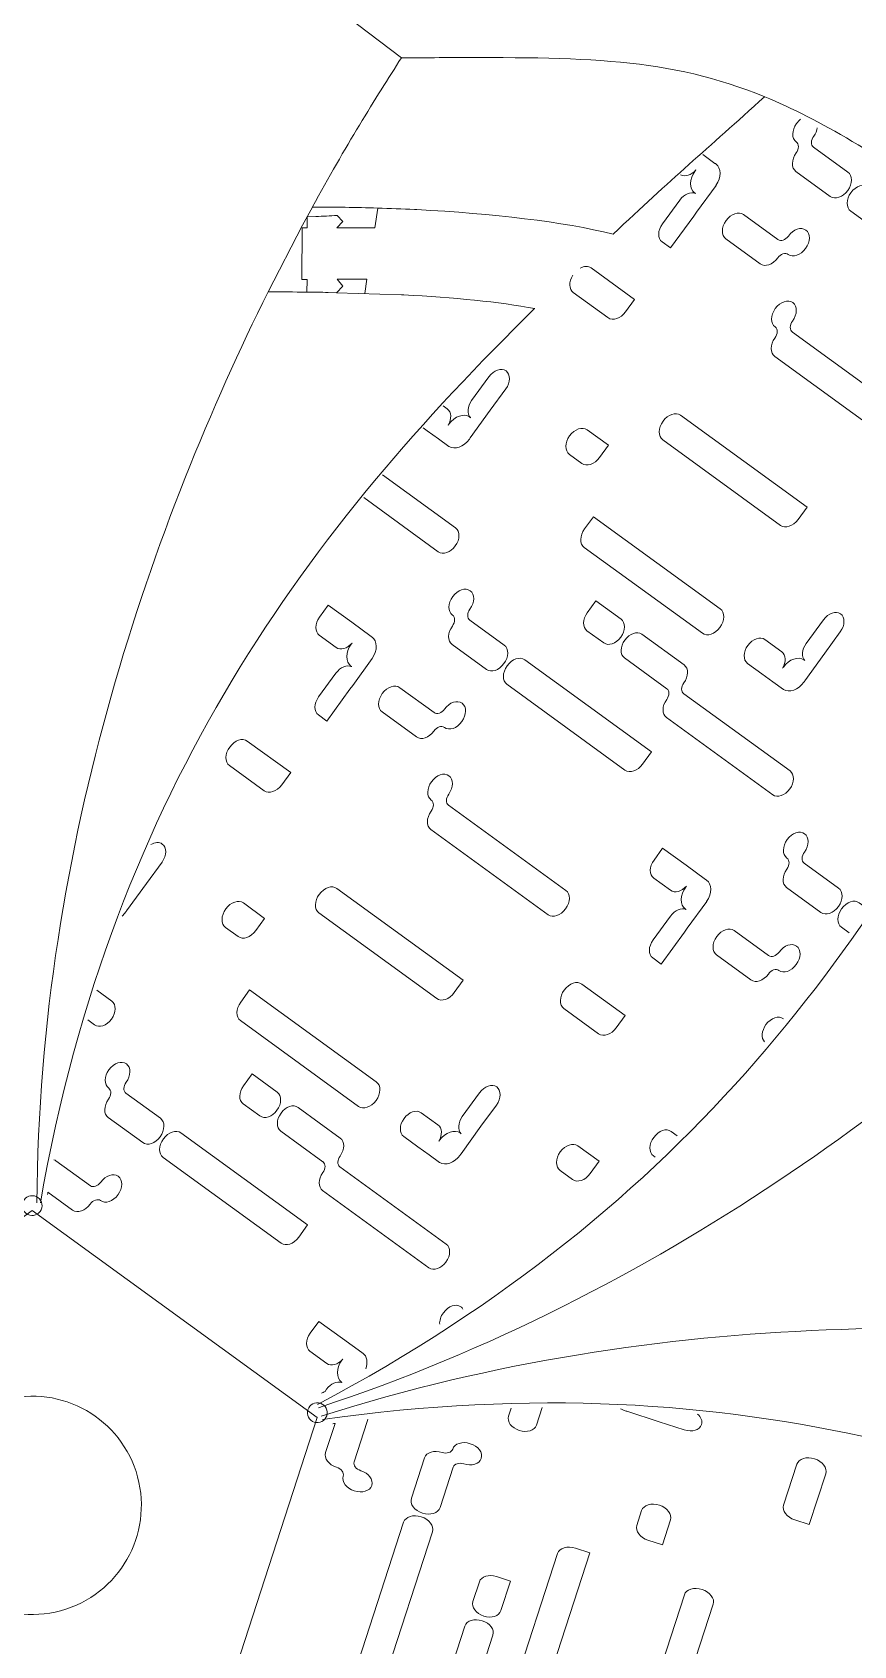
# Model space of a CAD drawing. Header units: inches. Extents: x -134 to 2453, y -1216 to 100.
# Drawn here: x 961.6 to 1085.7, y -291.8 to -48 of the extents above; entities that cross this region are included whole.
import ezdxf

# ---------------------------------------------------------------- set-up
doc = ezdxf.new("R2010")
doc.units = ezdxf.units.IN
doc.header["$MEASUREMENT"] = 0
for name, color, linetype in [('creasing lines', 7, 'Continuous'), ('red cutouts', 7, 'Continuous'), ('your design', 7, 'Continuous')]:
    doc.layers.add(name, color=color, linetype=linetype)

# ---------------------------------------------------------------- blocks, each defined once
blk = doc.blocks.new('block 4')
at = {"layer": 'your design', "color": 3, "lineweight": 5}
for points, knots in [([(1038.65, -255.83), (1038.65, -255.83), (1037.78, -258.49), (1037.78, -258.49), (1037.51, -259.32), (1036.36, -259.67), (1035.19, -259.29), (1034.01, -258.91), (1033.29, -257.94), (1033.56, -257.11), (1033.56, -257.11), (1033.95, -255.93), (1033.95, -255.93)], [0, 0, 0, 0, 1, 1, 1, 2, 2, 2, 3, 3, 3, 4, 4, 4, 4]), ([(1062.13, -256.81), (1062.65, -257.26), (1062.9, -257.86), (1062.72, -258.41), (1062.45, -259.24), (1061.3, -259.6), (1060.12, -259.21), (1060.12, -259.21), (1056.32, -257.98), (1056.32, -257.98), (1056.32, -257.98), (1056.32, -257.98), (1056.32, -257.98), (1056.32, -257.98), (1051.44, -256.39), (1051.44, -256.39), (1051.36, -256.37), (1051.29, -256.35), (1051.21, -256.33), (1050.95, -256.24), (1050.71, -256.13), (1050.49, -256.01)], [0, 0, 0, 0, 1, 1, 1, 2, 2, 2, 3, 3, 3, 4, 4, 4, 5, 5, 5, 6, 6, 6, 7, 7, 7, 7]), ([(1012.28, -257.6), (1012.28, -257.71), (1012.26, -257.82), (1012.22, -257.92), (1012.22, -257.92), (1010.24, -264.04), (1010.24, -264.04), (1010.07, -264.54), (1010.51, -265.14), (1011.24, -265.37), (1012.44, -265.76), (1013.18, -266.75), (1012.9, -267.6), (1012.62, -268.45), (1011.44, -268.82), (1010.24, -268.43), (1009.04, -268.04), (1008.3, -267.05), (1008.58, -266.2), (1008.74, -265.69), (1008.3, -265.09), (1007.58, -264.86), (1006.38, -264.47), (1005.64, -263.48), (1005.91, -262.63), (1005.91, -262.63), (1007.34, -258.24), (1007.34, -258.24), (1007.23, -258.26), (1007.11, -258.27), (1007, -258.29)], [0, 0, 0, 0, 1, 1, 1, 2, 2, 2, 3, 3, 3, 4, 4, 4, 5, 5, 5, 6, 6, 6, 7, 7, 7, 8, 8, 8, 9, 9, 9, 10, 10, 10, 10]), ([(1018.88, -269.55), (1018.88, -269.55), (1020.87, -263.44), (1020.87, -263.44), (1021.15, -262.59), (1022.33, -262.22), (1023.53, -262.61), (1024.25, -262.85), (1024.96, -262.62), (1025.12, -262.12), (1025.4, -261.27), (1026.58, -260.9), (1027.78, -261.29), (1028.98, -261.68), (1029.72, -262.67), (1029.44, -263.52), (1029.17, -264.37), (1027.99, -264.74), (1026.79, -264.35), (1026.06, -264.11), (1025.36, -264.33), (1025.19, -264.84), (1025.19, -264.84), (1023.21, -270.95), (1023.21, -270.95), (1022.93, -271.8), (1021.75, -272.17), (1020.55, -271.78), (1019.35, -271.39), (1018.61, -270.4), (1018.88, -269.55)], [0, 0, 0, 0, 1, 1, 1, 2, 2, 2, 3, 3, 3, 4, 4, 4, 5, 5, 5, 6, 6, 6, 7, 7, 7, 8, 8, 8, 9, 9, 9, 10, 10, 10, 10]), ([(1075.13, -270.57), (1075.13, -270.57), (1077.13, -264.41), (1077.13, -264.41), (1077.41, -263.56), (1078.6, -263.19), (1079.81, -263.58), (1081.02, -263.97), (1081.77, -264.97), (1081.49, -265.83), (1081.49, -265.83), (1078.99, -273.52), (1078.99, -273.52), (1078.99, -273.52), (1076.81, -272.82), (1076.81, -272.82), (1075.6, -272.42), (1074.85, -271.42), (1075.13, -270.57)], [0, 0, 0, 0, 1, 1, 1, 2, 2, 2, 3, 3, 3, 4, 4, 4, 5, 5, 5, 6, 6, 6, 6]), ([(1058.04, -272.82), (1058.04, -272.82), (1056.81, -276.59), (1056.81, -276.59), (1056.81, -276.59), (1054.63, -275.88), (1054.63, -275.88), (1053.42, -275.49), (1052.68, -274.49), (1052.96, -273.64), (1052.96, -273.64), (1053.68, -271.41), (1053.68, -271.41), (1053.96, -270.55), (1055.15, -270.18), (1056.36, -270.58), (1057.57, -270.97), (1058.31, -271.97), (1058.04, -272.82)], [0, 0, 0, 0, 1, 1, 1, 2, 2, 2, 3, 3, 3, 4, 4, 4, 5, 5, 5, 6, 6, 6, 6]), ([(1010.89, -294.14), (1010.89, -294.14), (1017.71, -273.17), (1017.71, -273.17), (1017.98, -272.32), (1019.17, -271.95), (1020.38, -272.34), (1021.59, -272.73), (1022.34, -273.73), (1022.06, -274.59), (1022.06, -274.59), (1014.75, -297.1), (1014.75, -297.1), (1014.75, -297.1), (1012.57, -296.39), (1012.57, -296.39), (1011.36, -296), (1010.61, -295), (1010.89, -294.14)], [0, 0, 0, 0, 1, 1, 1, 2, 2, 2, 3, 3, 3, 4, 4, 4, 5, 5, 5, 6, 6, 6, 6]), ([(1040.98, -277.9), (1041.26, -277.05), (1042.45, -276.68), (1043.66, -277.07), (1043.66, -277.07), (1045.84, -277.78), (1045.84, -277.78), (1045.84, -277.78), (1038.52, -300.29), (1038.52, -300.29), (1038.24, -301.14), (1037.06, -301.51), (1035.84, -301.12), (1034.63, -300.73), (1033.89, -299.73), (1034.17, -298.87), (1034.17, -298.87), (1040.98, -277.9), (1040.98, -277.9)], [0, 0, 0, 0, 1, 1, 1, 2, 2, 2, 3, 3, 3, 4, 4, 4, 5, 5, 5, 6, 6, 6, 6]), ([(1029.81, -287.34), (1028.64, -286.95), (1027.92, -285.99), (1028.19, -285.16), (1028.19, -285.16), (1029.16, -282.18), (1029.16, -282.18), (1029.42, -281.35), (1030.58, -280.99), (1031.75, -281.37), (1031.75, -281.37), (1033.86, -282.06), (1033.86, -282.06), (1033.86, -282.06), (1032.4, -286.53), (1032.4, -286.53), (1032.13, -287.36), (1030.98, -287.72), (1029.81, -287.34)], [0, 0, 0, 0, 1, 1, 1, 2, 2, 2, 3, 3, 3, 4, 4, 4, 5, 5, 5, 6, 6, 6, 6]), ([(1062.81, -283.32), (1064.02, -283.71), (1064.76, -284.71), (1064.49, -285.57), (1064.49, -285.57), (1057.19, -308.03), (1057.19, -308.03), (1057.19, -308.03), (1055.01, -307.32), (1055.01, -307.32), (1053.8, -306.93), (1053.05, -305.93), (1053.33, -305.07), (1053.33, -305.07), (1060.13, -284.15), (1060.13, -284.15), (1060.41, -283.3), (1061.6, -282.93), (1062.81, -283.32)], [0, 0, 0, 0, 1, 1, 1, 2, 2, 2, 3, 3, 3, 4, 4, 4, 5, 5, 5, 6, 6, 6, 6]), ([(1014.25, -316.53), (1014.25, -316.53), (1020.39, -297.65), (1020.39, -297.65), (1020.66, -296.82), (1021.81, -296.46), (1022.98, -296.84), (1023.69, -297.07), (1024.38, -296.86), (1024.54, -296.36), (1024.54, -296.36), (1024.55, -296.36), (1024.55, -296.36), (1024.55, -296.36), (1024.55, -296.35), (1024.55, -296.35), (1024.55, -296.35), (1026.98, -288.85), (1026.98, -288.85), (1027.25, -288.02), (1028.4, -287.67), (1029.58, -288.05), (1030.75, -288.43), (1031.47, -289.39), (1031.2, -290.22), (1031.2, -290.22), (1031.2, -290.23), (1031.2, -290.23), (1031.2, -290.23), (1031.2, -290.22), (1031.2, -290.22), (1031.2, -290.22), (1028.76, -297.73), (1028.76, -297.73), (1028.49, -298.56), (1027.34, -298.92), (1026.17, -298.54), (1025.47, -298.31), (1024.77, -298.52), (1024.61, -299.02), (1024.61, -299.02), (1018.48, -317.91), (1018.48, -317.91), (1018.21, -318.74), (1017.05, -319.09), (1015.88, -318.71), (1014.71, -318.33), (1013.98, -317.36), (1014.25, -316.53)], [0, 0, 0, 0, 1, 1, 1, 2, 2, 2, 3, 3, 3, 4, 4, 4, 5, 5, 5, 6, 6, 6, 7, 7, 7, 8, 8, 8, 9, 9, 9, 10, 10, 10, 11, 11, 11, 12, 12, 12, 13, 13, 13, 14, 14, 14, 15, 15, 15, 16, 16, 16, 16])]:
    blk.add_open_spline(points, degree=3, knots=knots, dxfattribs=at)
blk = doc.blocks.new('block 5')
at = {"layer": 'your design', "color": 3, "lineweight": 5}
for points, knots in [([(1080.22, -62.42), (1080.15, -62.82), (1079.97, -63.25), (1079.69, -63.64), (1079.24, -64.25), (1079.23, -64.99), (1079.66, -65.31), (1079.66, -65.31), (1084.86, -69.08), (1084.86, -69.08), (1085.58, -69.61), (1085.57, -70.84), (1084.83, -71.87), (1084.08, -72.89), (1082.91, -73.29), (1082.19, -72.76), (1082.19, -72.76), (1076.99, -68.98), (1076.99, -68.98), (1076.27, -68.46), (1076.29, -67.22), (1077.03, -66.2), (1077.47, -65.59), (1077.48, -64.85), (1077.05, -64.53), (1076.33, -64.01), (1076.34, -62.77), (1077.09, -61.75), (1077.27, -61.5), (1077.48, -61.29), (1077.7, -61.11)], [0, 0, 0, 0, 1, 1, 1, 2, 2, 2, 3, 3, 3, 4, 4, 4, 5, 5, 5, 6, 6, 6, 7, 7, 7, 8, 8, 8, 9, 9, 9, 10, 10, 10, 10]), ([(1062.94, -66.45), (1062.94, -66.45), (1064.75, -67.77), (1064.75, -67.77), (1064.8, -67.79), (1064.85, -67.82), (1064.9, -67.86), (1065.73, -68.46), (1065.73, -69.9), (1064.91, -71.09), (1064.91, -71.09), (1064.92, -71.11), (1064.92, -71.11), (1064.92, -71.11), (1061.97, -75.16), (1061.97, -75.16), (1061.97, -75.16), (1061.56, -75.73), (1061.56, -75.73), (1061.56, -75.73), (1058.05, -80.56), (1058.05, -80.56), (1058.05, -80.56), (1056.78, -79.63), (1056.78, -79.63), (1056.07, -79.12), (1056.09, -77.91), (1056.82, -76.91), (1056.82, -76.91), (1059.43, -73.31), (1059.43, -73.31), (1060.1, -72.4), (1061.11, -72), (1061.82, -72.33), (1061.82, -72.33), (1061.82, -72.32), (1061.82, -72.32), (1061.78, -72.3), (1061.74, -72.28), (1061.7, -72.25), (1060.84, -71.63), (1060.86, -70.14), (1061.75, -68.92), (1061.78, -68.87), (1061.83, -68.82), (1061.87, -68.77), (1061.87, -68.77), (1061.87, -68.77), (1061.87, -68.77), (1061.18, -69.56), (1060.23, -69.85), (1059.57, -69.48)], [0, 0, 0, 0, 1, 1, 1, 2, 2, 2, 3, 3, 3, 4, 4, 4, 5, 5, 5, 6, 6, 6, 7, 7, 7, 8, 8, 8, 9, 9, 9, 10, 10, 10, 11, 11, 11, 12, 12, 12, 13, 13, 13, 14, 14, 14, 15, 15, 15, 16, 16, 16, 17, 17, 17, 17]), ([(1087.97, -71.3), (1087.97, -71.3), (1107.11, -85.21), (1107.11, -85.21), (1107.11, -85.21), (1105.77, -87.06), (1105.77, -87.06), (1105.02, -88.09), (1103.84, -88.49), (1103.11, -87.96), (1103.11, -87.96), (1085.28, -75), (1085.28, -75), (1084.55, -74.47), (1084.56, -73.23), (1085.31, -72.2), (1086.06, -71.17), (1087.24, -70.77), (1087.97, -71.3)], [0, 0, 0, 0, 1, 1, 1, 2, 2, 2, 3, 3, 3, 4, 4, 4, 5, 5, 5, 6, 6, 6, 6]), ([(1069.08, -75.51), (1069.08, -75.51), (1074.28, -79.28), (1074.28, -79.28), (1074.71, -79.6), (1075.41, -79.36), (1075.86, -78.75), (1076.6, -77.72), (1077.77, -77.33), (1078.49, -77.85), (1079.21, -78.38), (1079.2, -79.61), (1078.46, -80.63), (1077.71, -81.66), (1076.54, -82.05), (1075.82, -81.53), (1075.39, -81.21), (1074.68, -81.45), (1074.24, -82.06), (1073.5, -83.09), (1072.33, -83.48), (1071.61, -82.96), (1071.61, -82.96), (1066.41, -79.18), (1066.41, -79.18), (1065.69, -78.66), (1065.7, -77.42), (1066.44, -76.4), (1067.19, -75.38), (1068.36, -74.98), (1069.08, -75.51)], [0, 0, 0, 0, 1, 1, 1, 2, 2, 2, 3, 3, 3, 4, 4, 4, 5, 5, 5, 6, 6, 6, 7, 7, 7, 8, 8, 8, 9, 9, 9, 10, 10, 10, 10]), ([(1044.4, -83.59), (1044.98, -83.28), (1045.6, -83.26), (1046.04, -83.58), (1046.04, -83.58), (1052.59, -88.34), (1052.59, -88.34), (1052.59, -88.34), (1051.25, -90.19), (1051.25, -90.19), (1050.5, -91.22), (1049.32, -91.62), (1048.59, -91.09), (1048.59, -91.09), (1043.35, -87.29), (1043.35, -87.29), (1042.67, -86.79), (1042.64, -85.66), (1043.26, -84.67)], [0, 0, 0, 0, 1, 1, 1, 2, 2, 2, 3, 3, 3, 4, 4, 4, 5, 5, 5, 6, 6, 6, 6]), ([(1094.14, -108.93), (1093.4, -109.95), (1092.23, -110.35), (1091.51, -109.82), (1091.51, -109.82), (1073.79, -96.95), (1073.79, -96.95), (1073.06, -96.43), (1073.08, -95.19), (1073.82, -94.17), (1074.27, -93.56), (1074.28, -92.81), (1073.84, -92.5), (1073.12, -91.97), (1073.14, -90.74), (1073.88, -89.72), (1074.62, -88.69), (1075.79, -88.3), (1076.52, -88.82), (1077.24, -89.35), (1077.22, -90.58), (1076.48, -91.6), (1076.03, -92.22), (1076.03, -92.96), (1076.46, -93.27), (1076.46, -93.27), (1094.18, -106.15), (1094.18, -106.15), (1094.9, -106.67), (1094.89, -107.91), (1094.14, -108.93)], [0, 0, 0, 0, 1, 1, 1, 2, 2, 2, 3, 3, 3, 4, 4, 4, 5, 5, 5, 6, 6, 6, 7, 7, 7, 8, 8, 8, 9, 9, 9, 10, 10, 10, 10]), ([(1023.67, -104.42), (1023.67, -104.42), (1024.3, -104.88), (1024.3, -104.88), (1024.95, -105.35), (1024.99, -106.4), (1024.44, -107.34), (1024.44, -107.34), (1024.44, -107.35), (1024.44, -107.35), (1024.47, -107.29), (1024.51, -107.24), (1024.55, -107.18), (1025.43, -105.97), (1026.84, -105.49), (1027.7, -106.12), (1027.74, -106.14), (1027.77, -106.17), (1027.8, -106.21), (1027.8, -106.21), (1027.81, -106.2), (1027.81, -106.2), (1027.26, -105.63), (1027.32, -104.53), (1027.99, -103.61), (1027.99, -103.61), (1030.61, -100.01), (1030.61, -100.01), (1031.33, -99.01), (1032.48, -98.62), (1033.19, -99.14), (1033.89, -99.65), (1033.88, -100.86), (1033.15, -101.86), (1033.15, -101.86), (1030.8, -105.09), (1030.8, -105.09), (1030.8, -105.09), (1030.8, -105.09), (1030.8, -105.09), (1030.8, -105.09), (1027.78, -109.25), (1027.78, -109.25), (1027.74, -109.31), (1027.7, -109.38), (1027.65, -109.44), (1026.79, -110.63), (1025.43, -111.11), (1024.57, -110.55), (1024.57, -110.55), (1024.55, -110.56), (1024.55, -110.56), (1024.55, -110.56), (1022.96, -109.41), (1022.96, -109.41), (1022.96, -109.41), (1021.28, -108.19), (1021.28, -108.19), (1021.28, -108.19), (1020.66, -107.74), (1020.66, -107.74)], [0, 0, 0, 0, 1, 1, 1, 2, 2, 2, 3, 3, 3, 4, 4, 4, 5, 5, 5, 6, 6, 6, 7, 7, 7, 8, 8, 8, 9, 9, 9, 10, 10, 10, 11, 11, 11, 12, 12, 12, 13, 13, 13, 14, 14, 14, 15, 15, 15, 16, 16, 16, 17, 17, 17, 18, 18, 18, 19, 19, 19, 20, 20, 20, 20]), ([(1078.67, -119.73), (1078.67, -119.73), (1077.32, -121.59), (1077.32, -121.59), (1076.58, -122.62), (1075.39, -123.02), (1074.67, -122.49), (1074.67, -122.49), (1056.87, -109.56), (1056.87, -109.56), (1056.14, -109.03), (1056.16, -107.78), (1056.91, -106.75), (1057.65, -105.72), (1058.83, -105.32), (1059.56, -105.85), (1059.56, -105.85), (1078.67, -119.73), (1078.67, -119.73)], [0, 0, 0, 0, 1, 1, 1, 2, 2, 2, 3, 3, 3, 4, 4, 4, 5, 5, 5, 6, 6, 6, 6]), ([(1045.45, -108.05), (1045.45, -108.05), (1048.65, -110.38), (1048.65, -110.38), (1048.65, -110.38), (1047.31, -112.23), (1047.31, -112.23), (1046.56, -113.26), (1045.38, -113.66), (1044.65, -113.13), (1044.65, -113.13), (1042.76, -111.75), (1042.76, -111.75), (1042.03, -111.22), (1042.05, -109.98), (1042.79, -108.95), (1043.54, -107.92), (1044.72, -107.52), (1045.45, -108.05)], [0, 0, 0, 0, 1, 1, 1, 2, 2, 2, 3, 3, 3, 4, 4, 4, 5, 5, 5, 6, 6, 6, 6]), ([(1014.51, -114.85), (1014.51, -114.85), (1025.56, -122.88), (1025.56, -122.88), (1026.26, -123.39), (1026.25, -124.6), (1025.52, -125.6), (1024.8, -126.6), (1023.65, -126.99), (1022.95, -126.47), (1022.95, -126.47), (1011.68, -118.29), (1011.68, -118.29)], [0, 0, 0, 0, 1, 1, 1, 2, 2, 2, 3, 3, 3, 4, 4, 4, 4]), ([(1045.01, -125.84), (1044.28, -125.31), (1044.3, -124.06), (1045.05, -123.03), (1045.05, -123.03), (1046.39, -121.18), (1046.39, -121.18), (1046.39, -121.18), (1065.54, -135.09), (1065.54, -135.09), (1066.27, -135.62), (1066.25, -136.87), (1065.5, -137.9), (1064.76, -138.93), (1063.58, -139.33), (1062.85, -138.8), (1062.85, -138.8), (1045.01, -125.84), (1045.01, -125.84)], [0, 0, 0, 0, 1, 1, 1, 2, 2, 2, 3, 3, 3, 4, 4, 4, 5, 5, 5, 6, 6, 6, 6]), ([(1027.77, -132.37), (1028.49, -132.89), (1028.47, -134.13), (1027.73, -135.15), (1027.29, -135.76), (1027.28, -136.5), (1027.71, -136.82), (1027.71, -136.82), (1032.91, -140.59), (1032.91, -140.59), (1033.63, -141.12), (1033.61, -142.36), (1032.87, -143.38), (1032.13, -144.4), (1030.96, -144.8), (1030.24, -144.27), (1030.24, -144.27), (1025.04, -140.49), (1025.04, -140.49), (1024.32, -139.97), (1024.33, -138.73), (1025.07, -137.71), (1025.52, -137.1), (1025.53, -136.36), (1025.09, -136.04), (1024.37, -135.52), (1024.39, -134.28), (1025.13, -133.26), (1025.87, -132.24), (1027.04, -131.84), (1027.77, -132.37)], [0, 0, 0, 0, 1, 1, 1, 2, 2, 2, 3, 3, 3, 4, 4, 4, 5, 5, 5, 6, 6, 6, 7, 7, 7, 8, 8, 8, 9, 9, 9, 10, 10, 10, 10]), ([(1047.96, -140.25), (1047.96, -140.25), (1045.42, -138.41), (1045.42, -138.41), (1044.72, -137.9), (1044.73, -136.69), (1045.46, -135.69), (1045.46, -135.69), (1046.76, -133.9), (1046.76, -133.9), (1046.76, -133.9), (1050.56, -136.66), (1050.56, -136.66), (1051.27, -137.17), (1051.25, -138.38), (1050.53, -139.38), (1049.81, -140.37), (1048.66, -140.76), (1047.96, -140.25)], [0, 0, 0, 0, 1, 1, 1, 2, 2, 2, 3, 3, 3, 4, 4, 4, 5, 5, 5, 6, 6, 6, 6]), ([(1005, -136.36), (1005, -136.36), (1006.31, -134.56), (1006.31, -134.56), (1006.31, -134.56), (1009.86, -137.14), (1009.86, -137.14), (1009.86, -137.14), (1012.8, -139.28), (1012.8, -139.28), (1012.85, -139.3), (1012.9, -139.33), (1012.94, -139.37), (1013.78, -139.97), (1013.78, -141.41), (1012.96, -142.6), (1012.96, -142.6), (1012.96, -142.62), (1012.96, -142.62), (1012.96, -142.62), (1010.02, -146.67), (1010.02, -146.67), (1010.02, -146.67), (1009.6, -147.24), (1009.6, -147.24), (1009.6, -147.24), (1006.1, -152.07), (1006.1, -152.07), (1006.1, -152.07), (1004.82, -151.14), (1004.82, -151.14), (1004.12, -150.63), (1004.14, -149.42), (1004.86, -148.42), (1004.86, -148.42), (1007.48, -144.82), (1007.48, -144.82), (1008.14, -143.91), (1009.15, -143.51), (1009.86, -143.84), (1009.86, -143.84), (1009.86, -143.83), (1009.86, -143.83), (1009.82, -143.81), (1009.78, -143.79), (1009.75, -143.76), (1008.89, -143.14), (1008.91, -141.65), (1009.79, -140.44), (1009.83, -140.38), (1009.87, -140.33), (1009.91, -140.28), (1009.91, -140.28), (1009.91, -140.28), (1009.91, -140.28), (1009.19, -141.11), (1008.16, -141.41), (1007.51, -140.93), (1007.51, -140.93), (1004.96, -139.08), (1004.96, -139.08), (1004.26, -138.57), (1004.27, -137.36), (1005, -136.36)], [0, 0, 0, 0, 1, 1, 1, 2, 2, 2, 3, 3, 3, 4, 4, 4, 5, 5, 5, 6, 6, 6, 7, 7, 7, 8, 8, 8, 9, 9, 9, 10, 10, 10, 11, 11, 11, 12, 12, 12, 13, 13, 13, 14, 14, 14, 15, 15, 15, 16, 16, 16, 17, 17, 17, 18, 18, 18, 19, 19, 19, 20, 20, 20, 21, 21, 21, 21]), ([(1074.85, -141.61), (1075.49, -142.08), (1075.53, -143.13), (1074.98, -144.07), (1074.98, -144.07), (1074.98, -144.07), (1074.98, -144.07), (1075.02, -144.01), (1075.05, -143.96), (1075.09, -143.91), (1075.97, -142.69), (1077.38, -142.22), (1078.24, -142.84), (1078.28, -142.87), (1078.32, -142.9), (1078.35, -142.93), (1078.35, -142.93), (1078.35, -142.93), (1078.35, -142.93), (1077.8, -142.36), (1077.87, -141.26), (1078.54, -140.34), (1078.54, -140.34), (1081.15, -136.74), (1081.15, -136.74), (1081.88, -135.74), (1083.03, -135.35), (1083.73, -135.86), (1084.44, -136.37), (1084.42, -137.58), (1083.7, -138.58), (1083.7, -138.58), (1081.35, -141.81), (1081.35, -141.81), (1081.35, -141.81), (1081.35, -141.81), (1081.35, -141.81), (1081.35, -141.81), (1078.33, -145.97), (1078.33, -145.97), (1078.29, -146.04), (1078.25, -146.1), (1078.2, -146.17), (1077.34, -147.35), (1075.97, -147.83), (1075.11, -147.27), (1075.11, -147.27), (1075.1, -147.29), (1075.1, -147.29), (1075.1, -147.29), (1073.51, -146.13), (1073.51, -146.13), (1073.51, -146.13), (1071.83, -144.91), (1071.83, -144.91), (1071.83, -144.91), (1069.69, -143.36), (1069.69, -143.36), (1068.98, -142.84), (1069, -141.63), (1069.73, -140.63), (1070.45, -139.63), (1071.6, -139.25), (1072.3, -139.76), (1072.3, -139.76), (1074.85, -141.61), (1074.85, -141.61)], [0, 0, 0, 0, 1, 1, 1, 2, 2, 2, 3, 3, 3, 4, 4, 4, 5, 5, 5, 6, 6, 6, 7, 7, 7, 8, 8, 8, 9, 9, 9, 10, 10, 10, 11, 11, 11, 12, 12, 12, 13, 13, 13, 14, 14, 14, 15, 15, 15, 16, 16, 16, 17, 17, 17, 18, 18, 18, 19, 19, 19, 20, 20, 20, 21, 21, 21, 22, 22, 22, 22]), ([(1073.49, -163.2), (1073.49, -163.2), (1057.43, -151.52), (1057.43, -151.52), (1056.72, -151.01), (1056.74, -149.8), (1057.46, -148.81), (1057.9, -148.21), (1057.91, -147.48), (1057.48, -147.18), (1057.48, -147.18), (1057.48, -147.17), (1057.48, -147.17), (1057.48, -147.17), (1057.48, -147.17), (1057.48, -147.17), (1057.48, -147.17), (1051.1, -142.53), (1051.1, -142.53), (1050.39, -142.02), (1050.41, -140.82), (1051.13, -139.82), (1051.86, -138.82), (1053, -138.44), (1053.71, -138.95), (1053.71, -138.95), (1053.71, -138.95), (1053.71, -138.95), (1053.71, -138.95), (1053.71, -138.95), (1053.71, -138.95), (1053.71, -138.95), (1060.09, -143.58), (1060.09, -143.58), (1060.8, -144.1), (1060.78, -145.3), (1060.06, -146.3), (1059.62, -146.9), (1059.61, -147.62), (1060.04, -147.93), (1060.04, -147.93), (1076.1, -159.6), (1076.1, -159.6), (1076.81, -160.12), (1076.79, -161.33), (1076.07, -162.32), (1075.34, -163.32), (1074.2, -163.71), (1073.49, -163.2)], [0, 0, 0, 0, 1, 1, 1, 2, 2, 2, 3, 3, 3, 4, 4, 4, 5, 5, 5, 6, 6, 6, 7, 7, 7, 8, 8, 8, 9, 9, 9, 10, 10, 10, 11, 11, 11, 12, 12, 12, 13, 13, 13, 14, 14, 14, 15, 15, 15, 16, 16, 16, 16]), ([(1051.16, -159.47), (1051.16, -159.47), (1033.32, -146.51), (1033.32, -146.51), (1032.59, -145.98), (1032.61, -144.74), (1033.36, -143.71), (1034.1, -142.68), (1035.28, -142.28), (1036.01, -142.81), (1036.01, -142.81), (1055.16, -156.72), (1055.16, -156.72), (1055.16, -156.72), (1053.81, -158.57), (1053.81, -158.57), (1053.07, -159.6), (1051.88, -160), (1051.16, -159.47)], [0, 0, 0, 0, 1, 1, 1, 2, 2, 2, 3, 3, 3, 4, 4, 4, 5, 5, 5, 6, 6, 6, 6]), ([(1017.12, -147.02), (1017.12, -147.02), (1022.32, -150.79), (1022.32, -150.79), (1022.75, -151.11), (1023.46, -150.87), (1023.9, -150.26), (1024.64, -149.23), (1025.81, -148.84), (1026.54, -149.36), (1027.26, -149.89), (1027.24, -151.12), (1026.5, -152.14), (1025.76, -153.17), (1024.59, -153.56), (1023.87, -153.04), (1023.43, -152.72), (1022.73, -152.96), (1022.28, -153.57), (1021.54, -154.6), (1020.37, -154.99), (1019.65, -154.47), (1019.65, -154.47), (1014.45, -150.69), (1014.45, -150.69), (1013.73, -150.17), (1013.75, -148.93), (1014.49, -147.91), (1015.23, -146.89), (1016.4, -146.49), (1017.12, -147.02)], [0, 0, 0, 0, 1, 1, 1, 2, 2, 2, 3, 3, 3, 4, 4, 4, 5, 5, 5, 6, 6, 6, 7, 7, 7, 8, 8, 8, 9, 9, 9, 10, 10, 10, 10]), ([(996.63, -162.6), (996.63, -162.6), (991.4, -158.8), (991.4, -158.8), (990.67, -158.27), (990.69, -157.02), (991.43, -155.99), (992.18, -154.96), (993.36, -154.56), (994.09, -155.09), (994.09, -155.09), (1000.64, -159.85), (1000.64, -159.85), (1000.64, -159.85), (999.29, -161.7), (999.29, -161.7), (998.54, -162.73), (997.36, -163.13), (996.63, -162.6)], [0, 0, 0, 0, 1, 1, 1, 2, 2, 2, 3, 3, 3, 4, 4, 4, 5, 5, 5, 6, 6, 6, 6]), ([(1039.55, -181.34), (1039.55, -181.34), (1021.83, -168.46), (1021.83, -168.46), (1021.11, -167.94), (1021.12, -166.7), (1021.87, -165.68), (1022.31, -165.07), (1022.32, -164.32), (1021.89, -164.01), (1021.17, -163.48), (1021.18, -162.25), (1021.92, -161.23), (1022.67, -160.2), (1023.84, -159.81), (1024.56, -160.33), (1025.28, -160.86), (1025.27, -162.09), (1024.52, -163.11), (1024.08, -163.73), (1024.07, -164.47), (1024.5, -164.78), (1024.5, -164.78), (1042.22, -177.66), (1042.22, -177.66), (1042.95, -178.18), (1042.93, -179.42), (1042.19, -180.44), (1041.45, -181.46), (1040.27, -181.86), (1039.55, -181.34)], [0, 0, 0, 0, 1, 1, 1, 2, 2, 2, 3, 3, 3, 4, 4, 4, 5, 5, 5, 6, 6, 6, 7, 7, 7, 8, 8, 8, 9, 9, 9, 10, 10, 10, 10]), ([(979.53, -170.72), (980.12, -170.36), (980.77, -170.31), (981.23, -170.65), (981.94, -171.16), (981.92, -172.37), (981.2, -173.37), (981.2, -173.37), (978.85, -176.6), (978.85, -176.6), (978.85, -176.6), (978.85, -176.6), (978.85, -176.6), (978.85, -176.6), (975.83, -180.76), (975.83, -180.76), (975.79, -180.82), (975.74, -180.89), (975.7, -180.95), (975.54, -181.17), (975.36, -181.37), (975.17, -181.54)], [0, 0, 0, 0, 1, 1, 1, 2, 2, 2, 3, 3, 3, 4, 4, 4, 5, 5, 5, 6, 6, 6, 7, 7, 7, 7]), ([(1078.31, -169.09), (1079.03, -169.61), (1079.02, -170.85), (1078.28, -171.87), (1077.83, -172.49), (1077.82, -173.23), (1078.25, -173.54), (1078.25, -173.54), (1083.45, -177.32), (1083.45, -177.32), (1084.17, -177.84), (1084.16, -179.08), (1083.42, -180.1), (1082.67, -181.12), (1081.5, -181.52), (1080.78, -181), (1080.78, -181), (1075.58, -177.22), (1075.58, -177.22), (1074.86, -176.69), (1074.88, -175.46), (1075.62, -174.44), (1076.06, -173.82), (1076.07, -173.08), (1075.64, -172.77), (1074.92, -172.24), (1074.93, -171.01), (1075.68, -169.98), (1076.42, -168.96), (1077.59, -168.57), (1078.31, -169.09)], [0, 0, 0, 0, 1, 1, 1, 2, 2, 2, 3, 3, 3, 4, 4, 4, 5, 5, 5, 6, 6, 6, 7, 7, 7, 8, 8, 8, 9, 9, 9, 10, 10, 10, 10]), ([(1056.64, -188.79), (1056.64, -188.79), (1055.37, -187.87), (1055.37, -187.87), (1054.66, -187.35), (1054.68, -186.14), (1055.41, -185.14), (1055.41, -185.14), (1058.02, -181.55), (1058.02, -181.55), (1058.69, -180.63), (1059.7, -180.23), (1060.41, -180.56), (1060.41, -180.56), (1060.41, -180.56), (1060.41, -180.56), (1060.37, -180.54), (1060.33, -180.51), (1060.29, -180.49), (1059.43, -179.86), (1059.45, -178.37), (1060.34, -177.16), (1060.38, -177.1), (1060.42, -177.05), (1060.46, -177), (1060.46, -177), (1060.46, -177), (1060.46, -177), (1059.73, -177.83), (1058.71, -178.13), (1058.05, -177.65), (1058.05, -177.65), (1055.51, -175.81), (1055.51, -175.81), (1054.8, -175.29), (1054.82, -174.08), (1055.55, -173.08), (1055.55, -173.08), (1056.85, -171.28), (1056.85, -171.28), (1056.85, -171.28), (1060.41, -173.87), (1060.41, -173.87), (1060.41, -173.87), (1063.34, -176), (1063.34, -176), (1063.39, -176.03), (1063.44, -176.06), (1063.49, -176.09), (1064.32, -176.7), (1064.32, -178.13), (1063.5, -179.33), (1063.5, -179.33), (1063.51, -179.34), (1063.51, -179.34), (1063.51, -179.34), (1060.56, -183.39), (1060.56, -183.39), (1060.56, -183.39), (1060.15, -183.96), (1060.15, -183.96), (1060.15, -183.96), (1056.64, -188.79), (1056.64, -188.79)], [0, 0, 0, 0, 1, 1, 1, 2, 2, 2, 3, 3, 3, 4, 4, 4, 5, 5, 5, 6, 6, 6, 7, 7, 7, 8, 8, 8, 9, 9, 9, 10, 10, 10, 11, 11, 11, 12, 12, 12, 13, 13, 13, 14, 14, 14, 15, 15, 15, 16, 16, 16, 17, 17, 17, 18, 18, 18, 19, 19, 19, 20, 20, 20, 21, 21, 21, 21]), ([(1004.95, -178.26), (1005.7, -177.23), (1006.88, -176.83), (1007.61, -177.36), (1007.61, -177.36), (1026.71, -191.25), (1026.71, -191.25), (1026.71, -191.25), (1025.37, -193.1), (1025.37, -193.1), (1024.62, -194.13), (1023.44, -194.53), (1022.71, -194), (1022.71, -194), (1004.92, -181.07), (1004.92, -181.07), (1004.19, -180.54), (1004.2, -179.29), (1004.95, -178.26)], [0, 0, 0, 0, 1, 1, 1, 2, 2, 2, 3, 3, 3, 4, 4, 4, 5, 5, 5, 6, 6, 6, 6]), ([(993.49, -179.56), (993.49, -179.56), (996.7, -181.89), (996.7, -181.89), (996.7, -181.89), (995.35, -183.74), (995.35, -183.74), (994.61, -184.77), (993.42, -185.17), (992.7, -184.64), (992.7, -184.64), (990.8, -183.26), (990.8, -183.26), (990.07, -182.73), (990.09, -181.49), (990.84, -180.46), (991.59, -179.43), (992.77, -179.03), (993.49, -179.56)], [0, 0, 0, 0, 1, 1, 1, 2, 2, 2, 3, 3, 3, 4, 4, 4, 5, 5, 5, 6, 6, 6, 6]), ([(1085.02, -184.07), (1085.02, -184.07), (1083.87, -183.24), (1083.87, -183.24), (1083.14, -182.71), (1083.15, -181.46), (1083.9, -180.43), (1084.65, -179.4), (1085.83, -179), (1086.56, -179.53), (1086.56, -179.53), (1087.62, -180.31), (1087.62, -180.31)], [0, 0, 0, 0, 1, 1, 1, 2, 2, 2, 3, 3, 3, 4, 4, 4, 4]), ([(1067.67, -183.74), (1067.67, -183.74), (1072.87, -187.52), (1072.87, -187.52), (1073.3, -187.83), (1074, -187.59), (1074.45, -186.98), (1075.19, -185.96), (1076.36, -185.56), (1077.08, -186.09), (1077.8, -186.61), (1077.79, -187.85), (1077.05, -188.87), (1076.3, -189.89), (1075.13, -190.29), (1074.41, -189.76), (1073.98, -189.45), (1073.28, -189.69), (1072.83, -190.3), (1072.09, -191.32), (1070.92, -191.72), (1070.2, -191.19), (1070.2, -191.19), (1065, -187.42), (1065, -187.42), (1064.28, -186.89), (1064.29, -185.65), (1065.03, -184.63), (1065.78, -183.61), (1066.95, -183.21), (1067.67, -183.74)], [0, 0, 0, 0, 1, 1, 1, 2, 2, 2, 3, 3, 3, 4, 4, 4, 5, 5, 5, 6, 6, 6, 7, 7, 7, 8, 8, 8, 9, 9, 9, 10, 10, 10, 10]), ([(1047.18, -199.33), (1047.18, -199.33), (1041.94, -195.52), (1041.94, -195.52), (1041.21, -194.99), (1041.23, -193.75), (1041.98, -192.72), (1042.73, -191.69), (1043.91, -191.29), (1044.63, -191.82), (1044.63, -191.82), (1051.18, -196.57), (1051.18, -196.57), (1051.18, -196.57), (1049.84, -198.43), (1049.84, -198.43), (1049.09, -199.46), (1047.91, -199.85), (1047.18, -199.33)], [0, 0, 0, 0, 1, 1, 1, 2, 2, 2, 3, 3, 3, 4, 4, 4, 5, 5, 5, 6, 6, 6, 6]), ([(971.34, -192.75), (971.34, -192.75), (973.6, -194.39), (973.6, -194.39), (974.31, -194.9), (974.29, -196.11), (973.57, -197.11), (972.84, -198.11), (971.7, -198.5), (970.99, -197.98), (970.99, -197.98), (969.98, -197.25), (969.98, -197.25)], [0, 0, 0, 0, 1, 1, 1, 2, 2, 2, 3, 3, 3, 4, 4, 4, 4]), ([(993.06, -197.35), (992.33, -196.82), (992.34, -195.57), (993.09, -194.55), (993.09, -194.55), (994.44, -192.69), (994.44, -192.69), (994.44, -192.69), (1013.58, -206.6), (1013.58, -206.6), (1014.31, -207.13), (1014.3, -208.38), (1013.55, -209.41), (1012.8, -210.44), (1011.62, -210.84), (1010.89, -210.31), (1010.89, -210.31), (993.06, -197.35), (993.06, -197.35)], [0, 0, 0, 0, 1, 1, 1, 2, 2, 2, 3, 3, 3, 4, 4, 4, 5, 5, 5, 6, 6, 6, 6]), ([(1072.25, -200.56), (1071.72, -199.97), (1071.8, -198.87), (1072.47, -197.95), (1073.21, -196.93), (1074.38, -196.53), (1075.11, -197.06), (1075.12, -197.06), (1075.13, -197.07), (1075.14, -197.08)], [0, 0, 0, 0, 1, 1, 1, 2, 2, 2, 3, 3, 3, 3]), ([(978.28, -215.78), (978.28, -215.78), (973.08, -212.01), (973.08, -212.01), (972.36, -211.48), (972.38, -210.25), (973.12, -209.22), (973.56, -208.61), (973.57, -207.87), (973.14, -207.55), (972.42, -207.03), (972.43, -205.79), (973.18, -204.77), (973.92, -203.75), (975.09, -203.35), (975.81, -203.88), (976.53, -204.4), (976.52, -205.64), (975.78, -206.66), (975.33, -207.27), (975.32, -208.01), (975.75, -208.33), (975.75, -208.33), (980.95, -212.11), (980.95, -212.11), (981.67, -212.63), (981.66, -213.87), (980.92, -214.89), (980.17, -215.91), (979, -216.31), (978.28, -215.78)], [0, 0, 0, 0, 1, 1, 1, 2, 2, 2, 3, 3, 3, 4, 4, 4, 5, 5, 5, 6, 6, 6, 7, 7, 7, 8, 8, 8, 9, 9, 9, 10, 10, 10, 10]), ([(998.57, -210.89), (997.85, -211.88), (996.71, -212.27), (996, -211.76), (996, -211.76), (993.47, -209.92), (993.47, -209.92), (992.76, -209.41), (992.78, -208.2), (993.5, -207.2), (993.5, -207.2), (994.81, -205.41), (994.81, -205.41), (994.81, -205.41), (998.61, -208.17), (998.61, -208.17), (999.31, -208.68), (999.3, -209.89), (998.57, -210.89)], [0, 0, 0, 0, 1, 1, 1, 2, 2, 2, 3, 3, 3, 4, 4, 4, 5, 5, 5, 6, 6, 6, 6]), ([(1023.14, -215.42), (1024.02, -214.2), (1025.43, -213.73), (1026.29, -214.35), (1026.33, -214.38), (1026.36, -214.41), (1026.4, -214.44), (1026.4, -214.44), (1026.4, -214.44), (1026.4, -214.44), (1025.85, -213.87), (1025.91, -212.77), (1026.58, -211.85), (1026.58, -211.85), (1029.2, -208.25), (1029.2, -208.25), (1029.92, -207.25), (1031.07, -206.86), (1031.78, -207.37), (1032.48, -207.89), (1032.47, -209.09), (1031.74, -210.1), (1031.74, -210.1), (1029.39, -213.32), (1029.39, -213.32), (1029.39, -213.32), (1029.4, -213.32), (1029.4, -213.32), (1029.4, -213.32), (1026.38, -217.48), (1026.38, -217.48), (1026.33, -217.55), (1026.29, -217.61), (1026.24, -217.68), (1025.38, -218.86), (1024.02, -219.34), (1023.16, -218.79), (1023.16, -218.79), (1023.14, -218.8), (1023.14, -218.8), (1023.14, -218.8), (1021.55, -217.64), (1021.55, -217.64), (1021.55, -217.64), (1019.87, -216.42), (1019.87, -216.42), (1019.87, -216.42), (1017.73, -214.87), (1017.73, -214.87), (1017.03, -214.35), (1017.04, -213.14), (1017.77, -212.14), (1018.5, -211.14), (1019.64, -210.76), (1020.35, -211.27), (1020.35, -211.27), (1022.89, -213.12), (1022.89, -213.12), (1023.54, -213.59), (1023.58, -214.64), (1023.03, -215.58), (1023.03, -215.58), (1023.03, -215.58), (1023.03, -215.58), (1023.06, -215.53), (1023.1, -215.47), (1023.14, -215.42)], [0, 0, 0, 0, 1, 1, 1, 2, 2, 2, 3, 3, 3, 4, 4, 4, 5, 5, 5, 6, 6, 6, 7, 7, 7, 8, 8, 8, 9, 9, 9, 10, 10, 10, 11, 11, 11, 12, 12, 12, 13, 13, 13, 14, 14, 14, 15, 15, 15, 16, 16, 16, 17, 17, 17, 18, 18, 18, 19, 19, 19, 20, 20, 20, 21, 21, 21, 22, 22, 22, 22]), ([(1021.54, -234.71), (1021.54, -234.71), (1005.47, -223.04), (1005.47, -223.04), (1004.77, -222.52), (1004.78, -221.31), (1005.51, -220.32), (1005.94, -219.72), (1005.95, -218.99), (1005.53, -218.69), (1005.53, -218.69), (1005.53, -218.68), (1005.53, -218.68), (1005.53, -218.68), (1005.52, -218.68), (1005.52, -218.68), (1005.52, -218.68), (999.14, -214.05), (999.14, -214.05), (998.44, -213.53), (998.46, -212.33), (999.18, -211.33), (999.9, -210.33), (1001.04, -209.95), (1001.75, -210.46), (1001.75, -210.46), (1001.75, -210.46), (1001.75, -210.46), (1001.75, -210.46), (1001.75, -210.46), (1001.75, -210.46), (1001.75, -210.46), (1008.14, -215.09), (1008.14, -215.09), (1008.84, -215.61), (1008.83, -216.81), (1008.1, -217.81), (1007.67, -218.41), (1007.66, -219.14), (1008.08, -219.44), (1008.08, -219.44), (1024.15, -231.11), (1024.15, -231.11), (1024.85, -231.63), (1024.84, -232.84), (1024.11, -233.83), (1023.39, -234.83), (1022.24, -235.22), (1021.54, -234.71)], [0, 0, 0, 0, 1, 1, 1, 2, 2, 2, 3, 3, 3, 4, 4, 4, 5, 5, 5, 6, 6, 6, 7, 7, 7, 8, 8, 8, 9, 9, 9, 10, 10, 10, 11, 11, 11, 12, 12, 12, 13, 13, 13, 14, 14, 14, 15, 15, 15, 16, 16, 16, 16]), ([(999.2, -230.98), (999.2, -230.98), (981.36, -218.02), (981.36, -218.02), (980.64, -217.49), (980.65, -216.25), (981.4, -215.22), (982.15, -214.19), (983.33, -213.79), (984.06, -214.32), (984.06, -214.32), (1003.2, -228.23), (1003.2, -228.23), (1003.2, -228.23), (1001.86, -230.08), (1001.86, -230.08), (1001.11, -231.11), (999.93, -231.51), (999.2, -230.98)], [0, 0, 0, 0, 1, 1, 1, 2, 2, 2, 3, 3, 3, 4, 4, 4, 5, 5, 5, 6, 6, 6, 6]), ([(1055.7, -217.97), (1055.7, -217.97), (1055.46, -217.79), (1055.46, -217.79), (1054.73, -217.26), (1054.75, -216.02), (1055.5, -214.99), (1056.25, -213.96), (1057.42, -213.56), (1058.15, -214.09), (1058.15, -214.09), (1059.05, -214.74), (1059.05, -214.74)], [0, 0, 0, 0, 1, 1, 1, 2, 2, 2, 3, 3, 3, 4, 4, 4, 4]), ([(1044.04, -216.28), (1044.04, -216.28), (1047.25, -218.61), (1047.25, -218.61), (1047.25, -218.61), (1045.9, -220.46), (1045.9, -220.46), (1045.15, -221.49), (1043.97, -221.89), (1043.24, -221.36), (1043.24, -221.36), (1041.35, -219.99), (1041.35, -219.99), (1040.62, -219.46), (1040.64, -218.21), (1041.38, -217.18), (1042.13, -216.15), (1043.31, -215.75), (1044.04, -216.28)], [0, 0, 0, 0, 1, 1, 1, 2, 2, 2, 3, 3, 3, 4, 4, 4, 5, 5, 5, 6, 6, 6, 6]), ([(964.87, -218.37), (964.98, -218.41), (965.08, -218.46), (965.17, -218.53), (965.17, -218.53), (970.37, -222.3), (970.37, -222.3), (970.8, -222.62), (971.5, -222.38), (971.95, -221.77), (972.69, -220.75), (973.86, -220.35), (974.58, -220.87), (975.3, -221.4), (975.29, -222.63), (974.55, -223.65), (973.8, -224.68), (972.63, -225.07), (971.91, -224.55), (971.48, -224.23), (970.77, -224.47), (970.33, -225.09), (969.59, -226.11), (968.42, -226.5), (967.69, -225.98), (967.69, -225.98), (963.96, -223.27), (963.96, -223.27), (963.94, -223.38), (963.92, -223.49), (963.9, -223.61)], [0, 0, 0, 0, 1, 1, 1, 2, 2, 2, 3, 3, 3, 4, 4, 4, 5, 5, 5, 6, 6, 6, 7, 7, 7, 8, 8, 8, 9, 9, 9, 10, 10, 10, 10]), ([(1023.16, -243.25), (1023.12, -242.71), (1023.3, -242.07), (1023.72, -241.49), (1024.46, -240.47), (1025.63, -240.08), (1026.36, -240.6), (1026.49, -240.7), (1026.6, -240.82), (1026.68, -240.96)], [0, 0, 0, 0, 1, 1, 1, 2, 2, 2, 3, 3, 3, 3]), ([(1005.28, -253.68), (1005.47, -253.58), (1005.64, -253.48), (1005.83, -253.39), (1005.83, -253.39), (1006.07, -253.06), (1006.07, -253.06), (1006.69, -252.19), (1007.63, -251.79), (1008.33, -252.03), (1008.34, -252.03), (1008.36, -252.02), (1008.37, -252.01), (1008.36, -252.01), (1008.35, -252), (1008.34, -252), (1007.48, -251.37), (1007.5, -249.88), (1008.38, -248.67), (1008.42, -248.61), (1008.46, -248.56), (1008.5, -248.51), (1008.5, -248.51), (1008.5, -248.51), (1008.5, -248.51), (1007.78, -249.34), (1006.75, -249.64), (1006.1, -249.17), (1006.1, -249.17), (1003.55, -247.32), (1003.55, -247.32), (1002.85, -246.8), (1002.86, -245.59), (1003.59, -244.59), (1003.59, -244.59), (1004.9, -242.8), (1004.9, -242.8), (1004.9, -242.8), (1008.45, -245.38), (1008.45, -245.38), (1008.45, -245.38), (1011.39, -247.51), (1011.39, -247.51), (1011.44, -247.54), (1011.49, -247.57), (1011.53, -247.6), (1012.18, -248.07), (1012.32, -249.03), (1011.98, -250)], [0, 0, 0, 0, 1, 1, 1, 2, 2, 2, 3, 3, 3, 4, 4, 4, 5, 5, 5, 6, 6, 6, 7, 7, 7, 8, 8, 8, 9, 9, 9, 10, 10, 10, 11, 11, 11, 12, 12, 12, 13, 13, 13, 14, 14, 14, 15, 15, 15, 16, 16, 16, 16])]:
    blk.add_open_spline(points, degree=3, knots=knots, dxfattribs=at)

msp = doc.modelspace()

# ---------------------------------------------------------------- linework, layer by layer
at = {"layer": 'creasing lines', "color": 3, "lineweight": 5}
msp.add_lwpolyline([(918.49, -257.32), (961.58, -226.02), (1004.66, -257.32), (988.2, -307.96), (934.95, -307.96), (918.49, -257.32)], dxfattribs=at)
for points in [[(1003.92, -74.36), (1008.87, -65.32), (1013.45, -57.9), (1017.38, -51.82)], [(1049.35, -78.45), (1058.09, -70.27), (1063.56, -65.54), (1072.26, -57.71)], [(962.3, -224.89), (962.56, -170.11), (980.26, -121.37), (997.22, -87.19)], [(962.81, -224.88), (973.91, -161.69), (1004.1, -122.48), (1037.51, -89.72)], [(1110.31, -142.68), (1089.43, -184.56), (1061.41, -225.36), (1004.7, -255.35)], [(1004.85, -255.85), (1056.89, -238.74), (1097.81, -206.9), (1125.12, -180.24)], [(1005.27, -257.14), (1057.44, -240.44), (1109.26, -242.19), (1147.02, -247.75)], [(1157.08, -286.84), (1115.59, -265.21), (1068.96, -248.63), (1005.44, -257.63)]]:
    msp.add_open_spline(points, degree=3, dxfattribs=at)
at = {"layer": 'red cutouts', "color": 1, "lineweight": 5}
for points, knots in [([(724.87, -309.9), (724.87, -309.9), (724.81, -309.11), (724.81, -309.11), (725.41, -318.29), (727.76, -328.66), (732.29, -342.83), (732.29, -342.83), (732.99, -344.86), (732.99, -344.86), (732.99, -344.86), (733.62, -346.91), (733.62, -346.91), (738.14, -360.62), (742.23, -370.24), (746.96, -377.91), (755.21, -391.29), (765.42, -398.72), (783.31, -411.59), (784.79, -412.66), (786.33, -413.76), (787.92, -414.91), (787.92, -414.91), (787.92, -414.91), (787.92, -414.91), (787.92, -414.91), (787.92, -414.91), (787.92, -414.91), (787.92, -414.91), (808.14, -481.82), (808.14, -481.82), (808.14, -481.82), (877.99, -480.36), (877.99, -480.36), (877.99, -480.36), (877.99, -480.35), (877.99, -480.35), (877.99, -480.35), (877.99, -480.35), (877.99, -480.35), (879.57, -481.51), (881.1, -482.63), (882.57, -483.71), (900.34, -496.75), (910.56, -504.16), (925.83, -507.88), (934.58, -510.01), (945, -510.93), (959.44, -510.99), (959.44, -510.99), (961.58, -510.96), (961.58, -510.96), (961.58, -510.96), (963.73, -510.99), (963.73, -510.99), (978.17, -510.93), (988.58, -510.01), (997.33, -507.88), (1012.61, -504.16), (1022.83, -496.75), (1040.6, -483.71), (1042.07, -482.63), (1043.6, -481.51), (1045.18, -480.35), (1045.18, -480.35), (1045.18, -480.35), (1045.18, -480.35), (1045.18, -480.35), (1045.16, -480.37), (1045.16, -480.37), (1045.16, -480.37), (1115.04, -481.83), (1115.04, -481.83), (1115.04, -481.83), (1135.23, -414.94), (1135.23, -414.94), (1135.23, -414.94), (1135.2, -414.97), (1135.2, -414.97), (1135.2, -414.97), (1135.2, -414.97), (1135.2, -414.97), (1136.79, -413.82), (1138.33, -412.71), (1139.81, -411.65), (1157.7, -398.78), (1167.91, -391.35), (1176.17, -377.98), (1180.91, -370.31), (1185, -360.69), (1189.53, -346.98), (1189.53, -346.98), (1190.16, -344.93), (1190.16, -344.93), (1190.16, -344.93), (1190.85, -342.9), (1190.85, -342.9), (1195.26, -329.15), (1197.6, -318.96), (1198.28, -309.98), (1199.47, -294.3), (1195.58, -282.29), (1188.68, -261.36), (1188.11, -259.63), (1187.51, -257.83), (1186.9, -255.97), (1186.9, -255.97), (1186.9, -255.97), (1186.9, -255.97), (1186.9, -255.97), (1209.86, -189.95), (1209.86, -189.95), (1209.86, -189.95), (1152.58, -150.18), (1152.58, -150.18), (1152.58, -150.18), (1152.58, -150.18), (1152.58, -150.18), (1151.98, -148.31), (1151.41, -146.51), (1150.85, -144.77), (1144.15, -123.77), (1140.25, -111.77), (1130.09, -99.77), (1124.26, -92.9), (1116.38, -86.03), (1104.74, -77.48), (1104.74, -77.48), (1102.99, -76.25), (1102.99, -76.25), (1102.99, -76.25), (1101.27, -74.96), (1101.27, -74.96), (1089.56, -66.52), (1080.6, -61.13), (1072.27, -57.71), (1057.73, -51.73), (1045.1, -51.71), (1023.06, -51.79), (1021.24, -51.8), (1019.35, -51.81), (1017.38, -51.81), (1017.38, -51.81), (1017.38, -51.82), (1017.38, -51.82), (1017.38, -51.82), (961.67, -9.56), (961.67, -9.56), (961.67, -9.56), (905.94, -51.78), (905.94, -51.78), (905.94, -51.78), (905.94, -51.78), (905.94, -51.78), (905.94, -51.78), (905.94, -51.78), (905.94, -51.78), (903.97, -51.77), (902.08, -51.76), (900.26, -51.75), (878.22, -51.65), (865.59, -51.66), (851.05, -57.63), (842.72, -61.05), (833.75, -66.43), (822.03, -74.86), (822.03, -74.86), (820.32, -76.15), (820.32, -76.15), (820.32, -76.15), (818.56, -77.38), (818.56, -77.38), (806.91, -85.92), (799.03, -92.79), (793.2, -99.65), (783.03, -111.64), (779.12, -123.65), (772.4, -144.63), (771.85, -146.37), (771.27, -148.18), (770.67, -150.04), (770.67, -150.04), (770.67, -150.04), (770.67, -150.04), (770.67, -150.04), (770.69, -150.02), (770.69, -150.02), (770.69, -150.02), (713.3, -189.92), (713.3, -189.92), (713.3, -189.92), (736.27, -255.9), (736.27, -255.9), (736.27, -255.9), (736.27, -255.89), (736.27, -255.89), (736.27, -255.89), (736.27, -255.89), (736.27, -255.89), (735.66, -257.76), (735.06, -259.55), (734.49, -261.29), (727.7, -281.86), (723.82, -293.81), (724.81, -309.11)], [0, 0, 0, 0, 1, 1, 1, 2, 2, 2, 3, 3, 3, 4, 4, 4, 5, 5, 5, 6, 6, 6, 7, 7, 7, 8, 8, 8, 9, 9, 9, 10, 10, 10, 11, 11, 11, 12, 12, 12, 13, 13, 13, 14, 14, 14, 15, 15, 15, 16, 16, 16, 17, 17, 17, 18, 18, 18, 19, 19, 19, 20, 20, 20, 21, 21, 21, 22, 22, 22, 23, 23, 23, 24, 24, 24, 25, 25, 25, 26, 26, 26, 27, 27, 27, 28, 28, 28, 29, 29, 29, 30, 30, 30, 31, 31, 31, 32, 32, 32, 33, 33, 33, 34, 34, 34, 35, 35, 35, 36, 36, 36, 37, 37, 37, 38, 38, 38, 39, 39, 39, 40, 40, 40, 41, 41, 41, 42, 42, 42, 43, 43, 43, 44, 44, 44, 45, 45, 45, 46, 46, 46, 47, 47, 47, 48, 48, 48, 49, 49, 49, 50, 50, 50, 51, 51, 51, 52, 52, 52, 53, 53, 53, 54, 54, 54, 55, 55, 55, 56, 56, 56, 57, 57, 57, 58, 58, 58, 59, 59, 59, 60, 60, 60, 61, 61, 61, 62, 62, 62, 63, 63, 63, 64, 64, 64, 65, 65, 65, 66, 66, 66, 67, 67, 67, 68, 68, 68, 68]), ([(1013.79, -74.52), (1010.52, -74.42), (1007.22, -74.37), (1003.94, -74.37), (1003.94, -74.37), (1002.45, -77.12), (1002.45, -77.12), (1002.45, -77.12), (997.24, -87.2), (997.24, -87.2), (999.21, -87.2), (1001.16, -87.21), (1003.09, -87.23)], [0, 0, 0, 0, 1, 1, 1, 2, 2, 2, 3, 3, 3, 4, 4, 4, 4]), ([(1013.79, -74.52), (1013.79, -74.52), (1013.79, -74.52), (1013.79, -74.52), (1013.79, -74.52), (1013.34, -77.53), (1013.34, -77.53), (1013.34, -77.53), (1007.64, -77.52), (1007.64, -77.52), (1007.64, -77.52), (1007.64, -77.52), (1007.64, -77.52), (1007.64, -77.52), (1008.52, -76.55), (1008.52, -76.55), (1008.52, -76.55), (1007.66, -75.65), (1007.66, -75.65), (1006.58, -75.7), (1005.5, -75.76), (1004.43, -75.8), (1004.43, -75.8), (1003.15, -75.84), (1003.15, -75.84), (1003.15, -75.84), (1003.14, -77.51), (1003.14, -77.51), (1003.14, -77.51), (1002.36, -77.51), (1002.36, -77.51), (1002.36, -77.51), (1002.34, -85.3), (1002.34, -85.3), (1002.34, -85.3), (1003.11, -85.3), (1003.11, -85.3), (1003.11, -85.3), (1003.11, -85.35), (1003.11, -85.35), (1003.11, -85.35), (1003.09, -87.23), (1003.09, -87.23), (1004.17, -87.24), (1005.24, -87.25), (1006.31, -87.27), (1006.31, -87.27), (1007.59, -87.32), (1007.59, -87.32), (1007.59, -87.32), (1008.52, -86.32), (1008.52, -86.32), (1008.52, -86.32), (1007.65, -85.28), (1007.65, -85.28), (1007.65, -85.28), (1012.17, -85.25), (1012.17, -85.25), (1012.17, -85.25), (1011.83, -87.46), (1011.83, -87.46)], [0, 0, 0, 0, 1, 1, 1, 2, 2, 2, 3, 3, 3, 4, 4, 4, 5, 5, 5, 6, 6, 6, 7, 7, 7, 8, 8, 8, 9, 9, 9, 10, 10, 10, 11, 11, 11, 12, 12, 12, 13, 13, 13, 14, 14, 14, 15, 15, 15, 16, 16, 16, 17, 17, 17, 18, 18, 18, 19, 19, 19, 20, 20, 20, 20]), ([(1049.38, -78.46), (1041.83, -76.6), (1031.15, -75.35), (1019.68, -74.76), (1019.57, -74.76), (1019.46, -74.75), (1019.35, -74.75), (1017.51, -74.65), (1015.66, -74.58), (1013.79, -74.52)], [0, 0, 0, 0, 1, 1, 1, 2, 2, 2, 3, 3, 3, 3]), ([(1007.59, -87.32), (1007.59, -87.32), (1017.41, -87.65), (1017.41, -87.65), (1017.41, -87.65), (1017.73, -87.66), (1017.73, -87.66), (1025.3, -88.04), (1032.11, -88.7), (1037.54, -89.73)], [0, 0, 0, 0, 1, 1, 1, 2, 2, 2, 3, 3, 3, 3]), ([(962.78, -226.19), (962.29, -226.86), (961.35, -227.01), (960.68, -226.52), (960.01, -226.04), (959.86, -225.1), (960.35, -224.43), (960.84, -223.76), (961.78, -223.61), (962.45, -224.1), (963.12, -224.58), (963.27, -225.52), (962.78, -226.19)], [0, 0, 0, 0, 1, 1, 1, 2, 2, 2, 3, 3, 3, 4, 4, 4, 4]), ([(966.68, -286.3), (958.01, -289.11), (948.71, -284.37), (945.89, -275.71), (943.08, -267.04), (947.82, -257.73), (956.48, -254.92), (965.15, -252.1), (974.45, -256.85), (977.27, -265.51), (980.08, -274.17), (975.34, -283.48), (966.68, -286.3)], [0, 0, 0, 0, 1, 1, 1, 2, 2, 2, 3, 3, 3, 4, 4, 4, 4]), ([(1004.2, -258.04), (1003.41, -257.78), (1002.98, -256.94), (1003.24, -256.15), (1003.49, -255.36), (1004.34, -254.93), (1005.13, -255.19), (1005.91, -255.44), (1006.35, -256.29), (1006.09, -257.08), (1005.83, -257.86), (1004.99, -258.3), (1004.2, -258.04)], [0, 0, 0, 0, 1, 1, 1, 2, 2, 2, 3, 3, 3, 4, 4, 4, 4])]:
    msp.add_open_spline(points, degree=3, knots=knots, dxfattribs=at)

# ---------------------------------------------------------------- block references
at = {"layer": 'your design'}
for name in ['block 5', 'block 4']:
    msp.add_blockref(name, (0, 0), dxfattribs=at)

doc.saveas('drawing.dxf')
